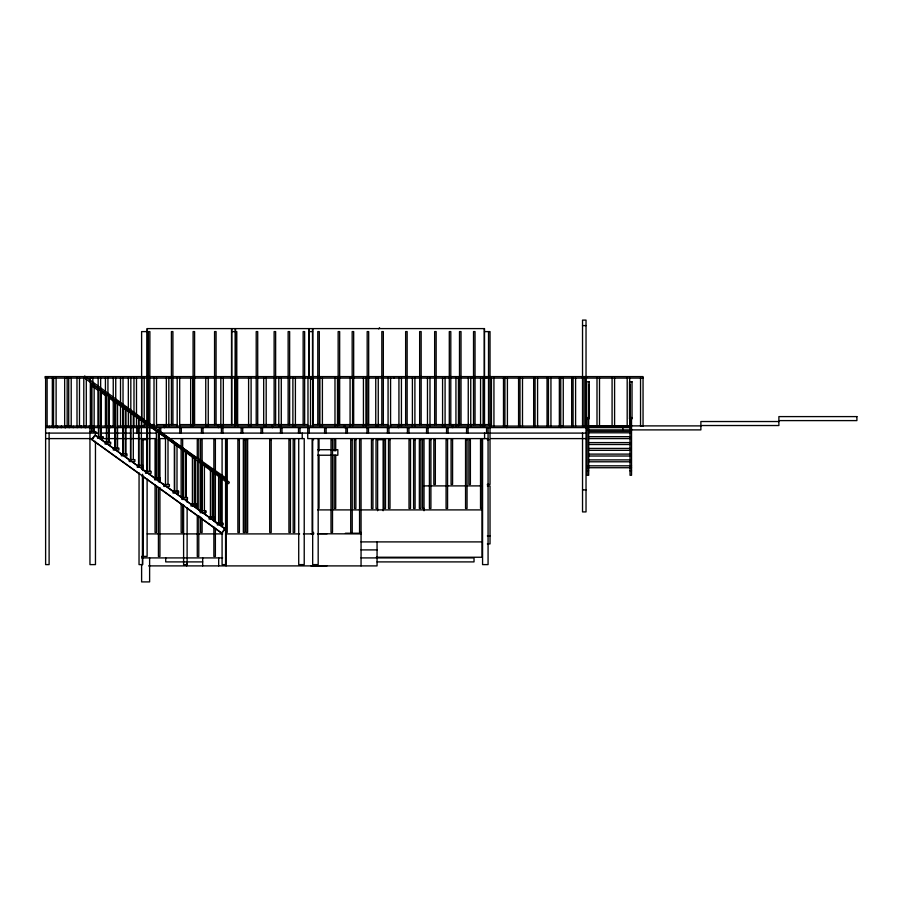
<?xml version="1.0" encoding="UTF-8"?>
<svg xmlns="http://www.w3.org/2000/svg" width="902" height="902" viewBox="0 0 902 902"><rect width="100%" height="100%" fill="white"/><g stroke="black" fill="none" stroke-linecap="round" stroke-linejoin="round"><path stroke-width="1.35" d="M84.788 376.224L84.033 377.679L228.623 483.697L229.356 482.243L84.765 376.224M378.603 328.858L379.595 327.73M582.534 325.599L586.029 325.599M147.116 331.598L141.614 331.598L141.614 417.547M231.769 331.598L236.786 331.598L236.786 424.594M309.014 331.598L312.532 331.598M484.521 331.598L490.023 331.598L490.023 426.094M643.047 378.096L45.1 378.096L45.1 376.596L643.047 376.596L643.047 426.094L640.544 426.094L640.544 378.096M310.525 379.054L313.028 379.054L313.028 426.094M91.643 384.556L91.643 431.596L91.632 384.556L94.146 384.556L94.146 431.596M101.261 389.754L98.465 389.754L98.476 436.793M130.813 412.575L133.316 412.575L133.304 459.614M586.672 418.28L589.164 418.28M629.517 418.28L632.02 418.28M147.229 424.278L149.732 424.278M144.365 424.594L147.24 424.594M150.048 424.594L154.265 424.594M157.083 424.594L176.758 424.594M179.566 424.594L249.831 424.594M250.012 424.594L307.593 424.594M313.208 424.594L387.635 424.594M390.442 424.594L490.023 424.594M45.619 426.094L49.114 426.094L49.114 427.593M53.5 426.094L57.006 426.094L57.006 427.593M61.437 426.094L73.039 426.094L73.028 427.593M81.225 426.094L73.502 426.094L73.502 427.593M114.588 426.094L89.963 426.094L89.963 564.607L95.465 564.607L95.465 441.394M117.249 426.094L147.669 426.094M150.42 426.094L586.029 426.094M588.566 426.094L630.148 426.094M45.619 427.593L586.029 427.593M588.566 427.593L630.148 427.593M159.18 430.919L156.677 430.919L156.689 477.959M588.566 431.291L630.148 431.291M89.963 431.596L95.815 431.596L95.815 433.095M588.566 432.791L630.148 432.791M45.619 433.095L98.408 433.095M101.216 433.095L130.767 433.095M133.541 433.095L156.08 433.095M158.842 433.095L488.072 433.095M490.023 433.095L586.029 433.095M588.566 436.681L630.148 436.681M45.619 438.597L92.782 438.597M99.806 438.597L156.035 438.597M158.842 438.597L165.878 438.597M168.685 438.597L304.222 438.597L304.222 564.607L298.72 564.607L298.72 438.597M488.072 438.597L307.729 438.597L307.729 426.094M586.029 438.597L490.023 438.597L490.023 427.593M588.566 438.586L630.148 438.586M147.116 439.725L141.614 439.725L141.614 466.435M156.565 439.725L155.065 439.725L155.065 479.041M225.737 439.725L227.248 439.725L227.248 532.405L225.737 532.405M313.625 439.725L312.126 439.725L312.126 532.405L313.625 532.405M487.272 439.725L490.023 439.725L490.023 484.397L487.272 484.397M104.756 442.183L110.698 442.183L110.698 444.088L105.106 444.088L105.106 442.183M588.566 442.6L630.148 442.6M174.514 444.122L174.514 491.162L174.503 444.122L177.017 444.122M588.566 444.506L630.148 444.506M112.953 448.102L118.895 448.102L118.895 450.008L113.302 450.008L113.302 448.102M588.566 448.418L630.148 448.418M317.729 449.726L337.844 449.726L337.844 455.228L317.729 455.228M588.566 450.323L630.148 450.323M121.037 453.92L126.979 453.92L126.979 455.826L121.375 455.826L121.375 453.92M588.566 454.112L630.148 454.112M588.566 456.017L630.148 456.017M128.93 459.614L134.872 459.614L134.872 461.52L129.279 461.52L129.279 459.614M588.566 459.885L630.148 459.885M588.566 461.79L630.148 461.79M136.935 465.387L142.877 465.387L142.877 467.292L137.284 467.292L137.284 465.387M587.179 465.827L631.535 465.827M587.179 467.732L631.535 467.732M213.21 470.111L213.21 517.162L213.222 470.111L210.73 470.111L210.718 517.162M587.179 470.821L588.679 470.821M630.036 470.821L631.535 470.821M145.177 471.329L151.119 471.329L151.119 473.234L145.526 473.234L145.526 471.329M154.377 477.959L160.319 477.959L160.319 479.864L154.727 479.864L154.727 477.959M163.442 484.498L169.384 484.498L169.384 486.403L163.792 486.403L163.792 484.498M424.019 485.896L482.029 485.896M487.362 485.896L490.023 485.896L490.023 543.906L487.362 543.906M582.534 489.899L586.029 489.899M172.699 491.162L178.641 491.162L178.641 493.067L173.049 493.067L173.049 491.162M190.626 504.094L196.568 504.094L196.568 505.999L190.976 505.999L190.976 504.094M377.521 508.401L376.021 508.401L376.021 439.725L383.125 439.725L383.125 510.746M424.019 508.401L422.519 508.401L422.519 439.725L424.019 439.725L424.019 510.757M482.029 508.401L480.529 508.401L480.529 439.725L482.029 439.725L482.029 557.244L376.393 557.244M317.797 509.901L482.029 509.901M199.94 510.803L205.893 510.803L205.893 512.708L200.289 512.708L200.289 510.803M208.757 517.162L214.699 517.162L214.699 519.067L209.106 519.067L209.106 517.162M216.987 523.092L222.929 523.092L222.929 524.998L217.337 524.998L217.337 523.092M361.059 532.405L359.56 532.405L359.56 439.725L361.059 439.725L361.059 565.904M345.41 533.24L360.901 533.24M311.134 533.725L313.795 533.725M317.797 533.725L327.133 533.725M147.218 533.905L222.726 533.905M225.523 533.905L299.633 533.905M303.399 533.905L313.625 533.905M317.414 533.758L361.059 533.905M487.362 535.901L490.023 535.901M361.059 541.899L482.029 541.899M361.059 549.904L377.059 549.904M141.614 556.41L147.116 556.41L147.116 479.086M141.614 557.91L222.647 557.91M361.059 557.91L474.024 557.91L474.024 561.901L377.126 561.901M202.679 561.901L165.709 561.901L165.709 557.91M310.75 565.746L327.133 565.723M148.616 565.892L377.059 565.904L377.059 541.899M131.286 411.808L92.331 384.556L91.621 385.842L98.521 390.656M133.575 413.409L138.153 416.611M143.88 420.625L151.908 426.229M157.613 430.243L226.379 478.331L225.68 479.616L211.947 469.998M100.787 392.257L106.537 396.26M108.815 397.861L164.976 437.143M167.242 438.744L182.159 449.162M187.864 453.165L192.464 456.378M201.631 462.782L209.659 468.397M99.479 438.428L105.196 442.532M107.462 444.167L121.15 454.022M124.555 456.491L130.26 460.595M132.526 462.23L135.954 464.699M141.648 468.803L146.214 472.084M148.48 473.73L155.324 478.658M157.602 480.292L164.446 485.22M166.712 486.866L173.556 491.793M175.834 493.428L182.678 498.355M186.083 500.824L199.77 510.667M202.037 512.313L208.881 517.241M211.147 518.887L218.002 523.803M220.268 525.449L224.835 528.73L221.61 533.195L186.297 507.747M139.584 474.08L91.711 439.601L94.936 435.136L97.213 436.782L103.065 436.793L103.065 438.293L97.563 438.293L97.563 436.793M141.851 475.726L184.019 506.101M631.535 417.457L631.535 475.286L630.036 475.286L630.036 384.252M629.675 378.096L629.675 426.094M627.183 378.096L627.183 426.094M622.876 427.232L622.876 429.893M614.589 378.096L614.589 426.094M612.086 378.096L612.086 426.094M599.503 378.096L599.503 426.094M597 378.096L597 426.094M588.679 384.252L588.679 475.286L587.179 475.286L587.179 417.457M586.548 376.596L586.548 378.096M585.545 378.096L585.545 427.593M584.045 378.096L584.045 426.094M583.526 376.596L583.526 378.096M582.534 426.094L582.534 320.097L586.029 320.097L586.029 511.908L582.534 511.908L582.534 433.095M575.589 378.096L575.589 426.094M573.086 378.096L573.086 426.094M571.676 378.096L571.676 426.094M563.254 378.096L563.254 426.094M561.157 426.094L561.157 427.593M560.762 378.096L560.762 426.094M560.514 426.094L560.514 427.593M559.353 378.096L559.353 426.094M550.942 378.096L550.942 426.094M548.45 378.096L548.45 426.094M547.04 378.096L547.04 426.094M537.581 378.096L537.581 426.094M535.078 378.096L535.078 426.094M533.668 378.096L533.668 426.094M522.495 378.096L522.495 426.094M519.992 378.096L519.992 426.094M518.582 378.096L518.582 426.094M507.409 378.096L507.409 426.094M507.003 426.094L507.003 427.593M506.428 426.094L506.428 427.593M504.906 378.096L504.906 426.094M503.496 378.096L503.496 426.094M493.935 378.096L493.935 426.094M491.432 378.096L491.432 426.094M488.523 331.598L488.523 424.594M488.072 427.593L488.072 564.607L482.57 564.607L482.57 438.597M486.573 427.593L486.573 433.095M486.302 376.596L486.302 378.096M484.577 433.095L484.577 438.597M484.521 426.094L484.521 328.599L147.116 328.599L147.116 472.062M484.273 328.599L484.273 424.673M483.077 378.096L483.077 426.094M480.574 378.096L480.574 426.094M475.027 424.594L475.027 331.598L473.527 331.598L473.527 424.594M470.754 378.096L470.754 426.094M468.251 378.096L468.251 426.094M468.07 427.593L468.07 433.095M466.571 427.593L466.571 433.095M461.012 424.594L461.012 331.598L459.501 331.598L459.501 424.594M458.442 378.096L458.442 426.094M455.938 378.096L455.938 426.094M452.917 426.094L452.917 427.593M452.161 426.094L452.161 427.593M450.797 424.594L450.797 331.598L449.297 331.598L449.297 424.594M448.068 427.593L448.068 433.095M446.569 427.593L446.569 433.095M445.081 378.096L445.081 426.094M442.578 378.096L442.578 426.094M436.151 424.594L436.151 331.598L434.651 331.598L434.651 424.594M429.983 378.096L429.983 426.094M428.067 427.593L428.067 433.095M427.48 378.096L427.48 426.094M426.567 427.593L426.567 433.095M421.155 424.594L421.155 331.598L419.655 331.598L419.655 424.594M414.897 378.096L414.897 426.094M412.394 378.096L412.394 426.094M408.933 427.593L408.933 433.095M407.433 427.593L407.433 433.095M407.14 424.594L407.14 331.598L405.641 331.598L405.641 424.594M401.424 378.096L401.424 426.094M398.932 378.096L398.932 426.094M398.65 426.094L398.65 427.593M398.289 426.094L398.289 427.593M393.802 376.596L393.802 378.096M390.577 378.096L390.577 426.094M388.931 427.593L388.931 433.095M388.074 378.096L388.074 426.094M387.432 427.593L387.432 433.095M383.327 424.594L383.327 331.598L381.828 331.598L381.828 424.594M378.254 378.096L378.254 426.094M377.622 439.725L377.622 510.746M375.751 378.096L375.751 426.094M368.681 424.594L368.681 331.598L367.182 331.598L367.182 424.594M368.501 427.593L368.501 433.095M367.001 427.593L367.001 433.095M365.941 378.096L365.941 426.094M363.438 378.096L363.438 426.094M353.674 424.594L353.674 331.598L352.175 331.598L352.175 378.096M352.569 378.096L352.569 426.094M350.077 378.096L350.077 426.094M347.383 427.593L347.383 433.095M345.883 427.593L345.883 433.095M344.778 426.094L344.778 427.593M344.282 426.094L344.282 427.593M339.659 424.594L339.659 331.598L338.16 331.598L338.16 424.594M337.483 378.096L337.483 426.094M335.702 450.932L335.702 439.725L334.202 439.725L334.202 450.932M335.702 455.138L335.702 508.401L334.202 508.401L334.202 455.138M334.98 378.096L334.98 426.094M326.107 427.593L326.107 433.095M324.596 427.593L324.596 433.095M322.397 378.096L322.397 426.094M319.894 378.096L319.894 426.094M319.297 424.594L319.297 331.598L317.797 331.598L317.797 424.594M319.037 439.725L319.037 450.932M319.037 455.138L319.037 508.401M318.18 438.597L318.18 564.607L312.678 564.607L312.678 438.597M313.028 376.596L313.028 378.096M312.78 328.599L312.78 424.673M312.52 328.599L312.532 379.505M310.525 376.596L310.525 426.094M309.228 427.593L309.228 433.095M309.014 328.599L309.025 378.096M308.766 328.599L308.766 377.329M307.977 378.096L307.977 426.094M304.65 424.594L304.65 331.598L303.151 331.598L303.151 424.594M302.226 433.095L302.226 438.597M300.005 427.593L300.005 433.095M298.506 427.593L298.506 433.095M295.394 378.096L295.394 426.094M292.891 378.096L292.891 426.094M289.643 424.594L289.643 331.598L288.144 331.598L288.144 424.594M281.988 427.593L281.988 433.095M281.277 378.096L281.277 426.094M280.488 427.593L280.488 433.095M278.786 378.096L278.786 426.094M275.629 424.594L275.629 331.598L274.129 331.598L274.129 424.594M272.494 426.094L272.494 427.593M272.224 426.094L272.224 427.593M266.191 378.096L266.191 426.094M263.688 378.096L263.688 426.094M262.538 427.593L262.538 433.095M261.039 427.593L261.039 433.095M257.713 424.594L257.713 331.598L256.213 331.598L256.213 424.594M251.106 378.096L251.106 426.094M248.602 378.096L248.602 426.094M242.706 427.593L242.706 433.095M241.206 427.593L241.206 433.095M237.632 378.096L237.632 426.094M235.523 328.599L235.523 424.673M235.275 328.599L235.275 424.673M235.129 378.096L235.129 426.094M231.769 328.599L231.769 424.673M231.521 328.599L231.521 424.673M226.052 439.725L226.052 565.904M225.579 438.597L225.579 564.607L222.084 564.607L222.084 532.405M223.335 378.096L223.335 426.094M222.918 427.593L222.918 433.095M222.58 523.092L222.58 524.998M222.084 438.597L222.084 526.802M221.418 427.593L221.418 433.095M221.396 523.092L221.407 476.053L218.893 476.053L218.904 523.092M220.832 378.096L220.832 426.094M218.679 557.91L218.679 565.904M218.622 476.053L218.611 523.092M218.464 426.094L218.464 427.593M218.239 426.094L218.239 427.593M216.063 424.594L216.063 331.598L214.563 331.598L214.563 424.594M215.375 470.652L215.375 439.725L213.875 439.725L213.875 521.255M215.375 473.46L215.375 522.664M215.375 528.29L215.375 556.41L213.875 556.41L213.875 526.881M214.349 517.162L214.349 519.067M212.94 470.111L212.928 517.162M210.425 470.111L210.437 517.162M208.249 378.096L208.249 426.094M205.746 378.096L205.746 426.094M205.543 510.803L205.543 512.708M204.404 510.803L204.416 463.763L201.631 463.763L201.631 510.803M202.984 427.593L202.984 433.095M202.679 557.91L202.679 565.904M202.116 511.344L202.116 439.725L200.616 439.725L200.616 511.344M202.116 518.357L202.116 532.405L200.616 532.405L200.616 516.959M201.913 463.763L201.924 510.803M201.484 427.593L201.484 433.095M198.778 510.013L198.778 439.725L197.279 439.725L197.279 458.002M198.778 515.64L198.778 556.41L197.279 556.41L197.279 515.64M197.279 460.809L197.279 508.604M196.219 504.094L196.219 505.999M195.204 504.094L195.193 457.043L192.69 457.043L192.69 504.094M194.911 457.043L194.9 504.094M194.595 424.594L194.595 331.598L193.096 331.598L193.096 424.594M193.163 378.096L193.163 426.094M192.419 457.043L192.408 504.094M190.66 378.096L190.66 426.094M187.109 499.426L187.131 502.2M187.131 507.747L187.109 564.607L183.602 564.607L183.602 504.973M186.68 561.901L186.68 565.904M186.139 497.521L186.128 450.47L183.636 450.47L183.636 497.521M185.846 450.47L185.835 497.521M182.644 498.705L182.644 439.725L181.144 439.725L181.144 497.295M182.644 504.319L182.644 532.405L181.144 532.405L181.144 504.319M181.291 427.593L181.291 433.095M179.791 427.593L179.791 433.095M179.69 378.096L179.69 426.094M178.292 491.162L178.292 493.067M177.187 378.096L177.187 426.094M177.017 445.509L176.995 491.162M172.913 424.594L172.913 331.598L171.414 331.598L171.414 424.594M172.068 376.596L172.068 378.096M168.832 378.096L168.832 426.094M167.998 484.498L168.009 437.447L165.506 437.447L165.494 484.498M166.34 378.096L166.34 426.094M164.48 426.094L164.48 427.593M164.209 426.094L164.209 427.593M160.748 427.593L160.748 433.095M159.936 481.893L159.936 439.725L158.425 439.725L158.425 481.893M159.936 487.52L159.936 556.41L158.425 556.41L158.425 487.52M159.248 427.593L159.169 477.959M158.887 432.295L158.899 477.959M156.508 378.096L156.508 426.094M156.565 486.065L156.565 532.405L155.065 532.405L155.065 484.656M156.396 430.919L156.384 477.959M154.016 378.096L154.016 426.094M149.721 471.329L149.89 331.598L148.39 331.598L148.39 424.594M149.619 557.91L149.619 581.903L141.614 581.903L141.614 564.573M149.45 425.665L149.439 471.329M147.364 328.599L147.364 423.275M146.947 424.278L146.936 471.329M144.196 378.096L144.196 426.094M143.125 439.725L143.125 470.652M143.125 476.279L143.125 556.41M142.561 467.292L142.561 470.077M142.561 474.238L142.561 564.607L139.032 564.607L139.066 472.851M142.539 465.387L142.539 470.077M142.539 475.636L142.539 564.607M141.704 378.096L141.704 426.094M141.366 465.387L141.377 418.348L138.874 418.348L138.874 465.387M138.592 418.348L138.581 465.387M138.288 427.593L138.288 433.095M136.788 427.593L136.788 433.095M136.495 378.096L136.495 426.094M133.992 378.096L133.992 426.094M130.835 378.096L130.801 459.614M130.531 412.575L130.519 459.614M128.332 378.096L128.332 426.094M125.649 453.92L125.649 406.881L123.157 406.881L123.146 453.92M125.637 408.256L125.637 453.92M125.367 408.256L125.355 453.92M123.022 378.096L123.022 404.152M122.864 406.881L122.852 453.92M120.518 378.096L120.518 426.094M117.542 448.102L117.553 401.052L115.05 401.052L115.039 448.102M117.271 402.439L117.26 448.102M115.738 378.096L115.738 398.673M114.757 401.052L114.768 448.102M113.246 378.096L113.246 426.094M110.45 426.094L110.45 427.593M110.145 426.094L110.145 427.593M109.243 442.183L109.255 395.144L106.752 395.144L106.752 442.183M108.973 395.144L108.962 442.183M107.936 378.096L107.936 394.557M106.47 395.144L106.459 442.183M105.433 378.096L105.433 391.806M105.433 394.557L105.433 426.094M102.715 436.793L102.715 438.293M101.249 389.754L101.261 436.793M100.979 389.754L100.968 436.793M100.652 378.096L100.652 389.066M100.652 391.806L100.652 426.094M98.758 389.754L98.769 436.793M98.16 378.096L98.16 426.094M95.465 431.596L95.465 433.095M93.47 427.593L93.47 431.72M92.85 378.096L92.85 383.575M91.948 376.596L91.948 378.096M90.347 378.096L90.347 426.094M90.313 431.596L90.313 433.095M89.49 427.593L89.49 426.094L81.53 426.094L81.53 427.593M89.264 426.094L89.264 427.593M86.299 378.096L86.299 426.094M85.994 426.094L85.994 427.593M85.769 426.094L85.769 427.593M85.205 426.094L85.205 427.593M85.025 426.094L85.025 427.593M84.788 376.596L84.788 378.096M83.796 378.096L83.796 426.094M81.045 426.094L81.045 427.593M79.477 378.096L79.477 426.094M77.549 426.094L77.73 427.593M76.974 378.096L77.02 427.593M71.213 378.096L71.213 426.094M69.533 426.094L69.533 427.593M69.014 426.094L69.014 427.593M68.71 378.096L68.71 426.094M67.165 378.096L67.165 426.094M65.519 426.094L65.519 427.593M65.418 426.094L65.418 427.593M64.662 378.096L64.662 426.094M61.539 426.094L61.539 427.593M60.986 427.593L60.986 426.094L57.311 426.094L57.311 427.593M57.48 426.094L57.48 427.593M56.837 426.094L56.837 427.593M56.116 378.096L56.116 426.094M53.624 378.096L53.5 427.593M53.094 427.593L53.094 426.094L49.587 426.094L49.587 427.593M52.339 378.096L52.339 426.094M49.114 433.095L49.114 564.607L45.619 564.607L45.619 378.096M47.603 376.596L47.603 378.096M47.118 378.096L47.118 426.094M95.274 435.136L92.049 439.601L221.96 533.195L225.173 528.73L95.262 435.136M589.164 381.783L586.672 381.783L586.672 418.787L589.164 418.787L589.164 381.783M632.02 381.783L629.517 381.783L629.517 418.787L632.02 418.787L632.02 381.783M856.9 416.6L778.888 416.6L778.888 420.603L856.9 420.603L856.9 416.6M778.888 421.527L700.877 421.527L700.877 425.53L778.888 425.53L778.888 421.527M700.877 425.891L586.864 425.891L586.864 429.893L700.877 429.893L700.877 425.891M239.38 439.725L237.88 439.725L237.88 532.405L239.38 532.405L239.38 439.725M244.837 439.725L243.337 439.725L243.337 532.405L244.837 532.405L244.837 439.725M247.644 439.725L246.145 439.725L246.145 532.405L247.644 532.405L247.644 439.725M271.198 439.725L269.698 439.725L269.698 532.405L271.198 532.405L271.198 439.725M290.433 439.725L288.933 439.725L288.933 532.405L290.433 532.405L290.433 439.725M294.683 439.725L293.184 439.725L293.184 532.405L294.683 532.405L294.683 439.725M332.511 439.725L331.011 439.725L331.011 532.405L332.511 532.405L332.511 439.725M352.22 439.725L350.72 439.725L350.72 532.405L352.22 532.405L352.22 439.725M355.884 439.725L354.385 439.725L354.385 508.401L355.884 508.401L355.884 439.725M372.943 439.725L371.444 439.725L371.444 508.401L372.943 508.401L372.943 439.725M385.504 439.725L384.004 439.725L384.004 508.401L385.504 508.401L385.504 439.725M390.002 439.725L388.503 439.725L388.503 508.401L390.002 508.401L390.002 439.725M410.511 439.725L409.012 439.725L409.012 508.401L410.511 508.401L410.511 439.725M415.089 439.725L413.59 439.725L413.59 508.401L415.089 508.401L415.089 439.725M420.851 439.725L419.351 439.725L419.351 508.401L420.851 508.401L420.851 439.725M430.908 439.725L429.408 439.725L429.408 508.401L430.908 508.401L430.908 439.725M435.339 439.725L433.839 439.725L433.839 484.397L435.339 484.397L435.339 439.725M447.572 439.725L446.073 439.725L446.073 508.401L447.572 508.401L447.572 439.725M452.578 439.725L451.079 439.725L451.079 484.397L452.578 484.397L452.578 439.725M467.044 439.725L465.545 439.725L465.545 508.401L467.044 508.401L467.044 439.725M470.382 439.725L468.882 439.725L468.882 484.397L470.382 484.397L470.382 439.725M187.447 497.521L181.854 497.521L181.854 499.426L187.447 499.426L187.447 497.521M221.125 523.092L221.125 477.429L221.103 523.092M183.354 497.521L183.354 450.47L183.343 497.521M65.034 427.593L65.034 426.094L64.944 427.593"/></g></svg>
